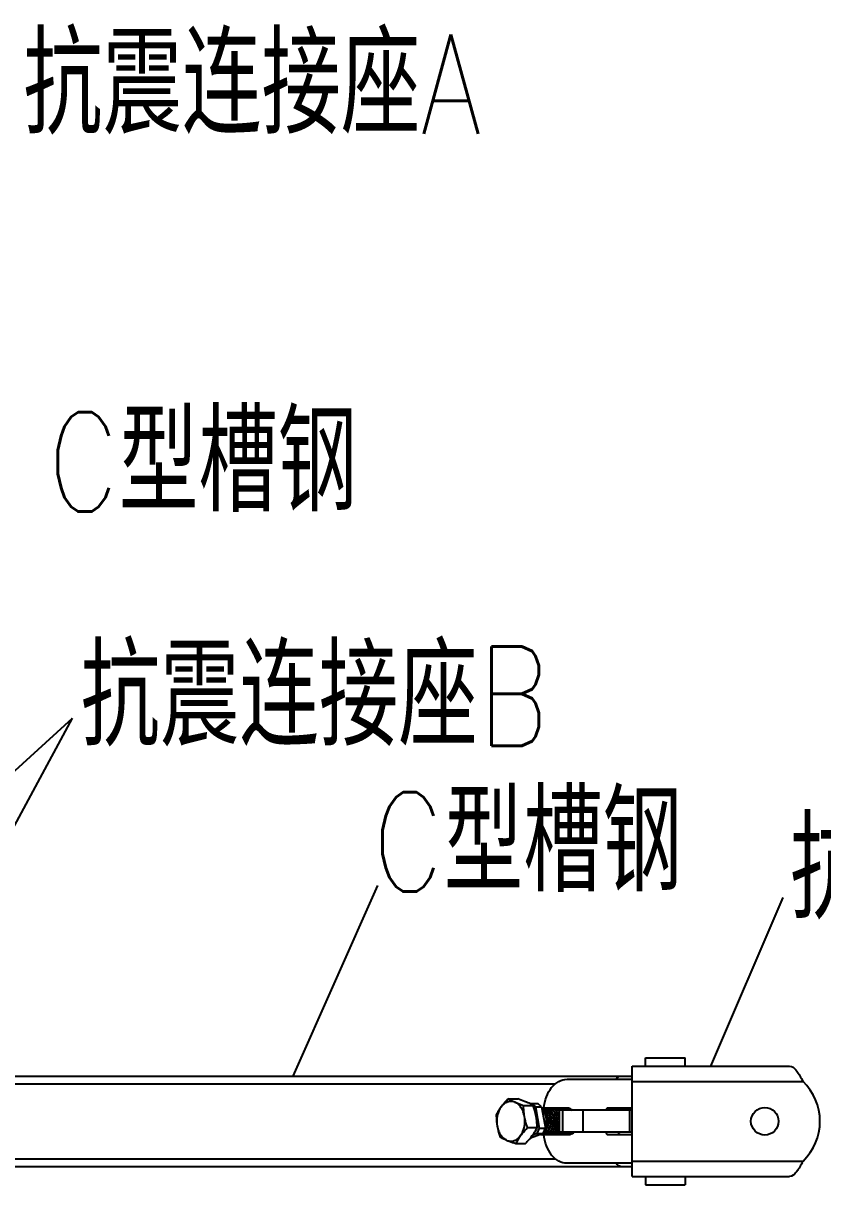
# Model space of a CAD drawing. Extents: x 1725261 to 1937680, y 860327 to 1571294.
# Drawn here: x 1829959 to 1833181, y 1227981 to 1232660 of the extents above; entities that cross this region are included whole.
import ezdxf

# ---------------------------------------------------------------- set-up
doc = ezdxf.new("R2010")
doc.units = 0
doc.header["$LTSCALE"] = 1000
doc.header["$MEASUREMENT"] = 0
doc.layers.add('W_DIM', color=4, linetype='Continuous')
doc.styles.get("Standard").update_dxf_attribs({"font": 'gbenor.shx', "bigfont": 'gbcbig.shx'})
doc.styles.add('wwp100', font='txt.shx', dxfattribs={"width": 0.7, "height": 400, "bigfont": 'hztxt.shx'})
doc.dimstyles.get("Standard").update_dxf_attribs({"dimtxt": 0.18, "dimasz": 0.18, "dimexe": 0.18, "dimexo": 0.0625, "dimgap": 0.09, "dimtad": 0, "dimtih": 1, "dimtoh": 1, "dimdec": 4, "dimzin": 0, "dimdsep": 46, "dimtxsty": 'Standard', "dimcen": 0.09, "dimadec": 0, "dimazin": 0, "dimtfac": 1, "dimtdec": 4, "dimtofl": 0, "dimtmove": 0, "dimatfit": 3, "dimfxl": 0, "dimtolj": 1, "dimtzin": 0, "dimarcsym": 0})

msp = doc.modelspace()

# ---------------------------------------------------------------- linework, layer by layer
at = {"linetype": 'Continuous'}
for p, q in [((1832413.3, 1228014.1), (1832413.3, 1228458.9)), ((1832413.3, 1228458.9), (1833047, 1228458.9)), ((1832466.7, 1228458.9), (1832466.7, 1228492.3)), ((1832626.8, 1228458.9), (1832626.8, 1228492.3)), ((1829461.9, 1228418.9), (1832413.3, 1228418.9)), ((1829593.9, 1228387.8), (1832103.2, 1228387.8)), ((1832150.4, 1228405.6), (1832413.3, 1228405.6)), ((1832413.3, 1228396.7), (1833101.5, 1228396.7)), ((1831912.3, 1228326.3), (1831951.3, 1228326.3)), ((1831975.1, 1228300.6), (1832014.1, 1228300.6)), ((1832002.9, 1228306.3), (1832007.4, 1228307.9)), ((1832007.4, 1228307.9), (1832022.7, 1228294.9)), ((1832007.4, 1228307.9), (1832032.6, 1228307.9)), ((1832022.7, 1228294.9), (1832037.8, 1228208.5)), ((1832022.7, 1228294.9), (1832047.8, 1228294.9)), ((1832047.8, 1228294.9), (1832032.6, 1228307.9)), ((1832047.8, 1228294.9), (1832062.9, 1228208.5)), ((1832118.5, 1228281), (1832118.5, 1228192)), ((1832413.3, 1228281), (1832118.5, 1228281)), ((1832131.5, 1228281), (1832131.5, 1228192)), ((1832213.8, 1228281), (1832213.8, 1228192)), ((1832413.3, 1228289.9), (1832313.9, 1228289.9)), ((1832402.5, 1228281), (1832402.5, 1228192)), ((1832084.6, 1228250.8), (1832075.4, 1228248.6)), ((1831990.8, 1228210.8), (1832029.8, 1228210.8)), ((1832053.7, 1228187), (1832002.8, 1228169.1)), ((1832028.6, 1228187), (1832012, 1228181.1)), ((1832037.8, 1228208.5), (1832028.6, 1228187)), ((1832028.6, 1228187), (1832053.7, 1228187)), ((1832037.8, 1228208.5), (1832062.9, 1228208.5)), ((1832053.7, 1228187), (1832062.9, 1228208.5)), ((1832413.3, 1228192), (1832118.5, 1228192)), ((1832313.9, 1228183.1), (1832413.3, 1228183.1)), ((1831943.7, 1228146.7), (1831982.7, 1228146.7)), ((1829593.9, 1228085.2), (1832103.2, 1228085.2)), ((1829461.9, 1228054.1), (1832413.3, 1228054.1)), ((1832413.3, 1228067.4), (1832150.4, 1228067.4)), ((1832413.3, 1228076.3), (1833101.5, 1228076.3)), ((1832413.3, 1228014.1), (1833047, 1228014.1)), ((1832466.7, 1228014.1), (1832466.7, 1227980.7)), ((1832626.8, 1228014.1), (1832626.8, 1227980.7))]:
    msp.add_line(p, q, dxfattribs=at)
for p, q in [((1832466.7, 1228492.3), (1832626.8, 1228492.3)), ((1832466.7, 1227980.7), (1832626.8, 1227980.7))]:
    msp.add_line(p, q)
msp.add_circle((1832947.1, 1228236.5), 55.6, dxfattribs=at)
for centre, radius, start, end in [((1832788.8, 1228230.4), 354.2, 27.9978, 29.2622), ((1832947.1, 1228236.5), 222.4, 313.9455, 46.0545), ((1832050.5, 1228265.6), 24.3, 86.7845, 94.2112), ((1832061.5, 1228265.3), 24.6, 90.0498, 101.0645), ((1832061.5, 1228265.6), 24.3, 86.7743, 90.0077), ((1832072.6, 1228265.3), 24.5, 90.0384, 101.0179), ((1832072.5, 1228265.6), 24.3, 86.7856, 89.9966), ((1832083.6, 1228265.3), 24.5, 90.049, 100.9954), ((1832083.5, 1228265.6), 24.3, 86.7801, 90.0075), ((1832094.6, 1228265.3), 24.6, 90.0437, 101.062), ((1832094.6, 1228265.6), 24.3, 86.7795, 90.0015), ((1832105.6, 1228265.3), 24.5, 90.0437, 101.0051), ((1832105.6, 1228265.6), 24.3, 86.7867, 90.0021), ((1832116.6, 1228265.3), 24.5, 90.0497, 101.0016), ((1832089.2, 1228254.2), 37.7, 42.2645, 48.752), ((1832116.6, 1228265.6), 24.3, 86.7769, 90.0081), ((1832086.7, 1228251.9), 41.1, 39.2284, 42.3075), ((1832127.6, 1228265.3), 24.6, 90.0405, 101.0531), ((1832100.9, 1228255), 36.6, 45.4702, 48.7951), ((1832127.6, 1228265.6), 24.3, 86.785, 89.9983), ((1832138.6, 1228265.3), 24.5, 90.049, 100.9977), ((1832112, 1228255), 36.6, 45.4659, 48.8093), ((1832138.6, 1228265.6), 24.3, 86.7894, 90.0075), ((1832149.6, 1228265.3), 24.6, 90.0526, 101.0446), ((1832123, 1228255), 36.6, 45.4871, 48.7938), ((1832149.6, 1228265.6), 24.3, 86.7735, 90.0108), ((1832134, 1228255), 36.6, 45.4665, 48.8015), ((1832017.6, 1228239.5), 58.5, 10.5055, 11.18), ((1832004.2, 1228239.3), 71.7, 7.4386, 9.2614), ((1832017, 1228239.4), 59.1, 8.9052, 10.5042), ((1832038.7, 1228239.4), 59.4, 9.0333, 9.9567), ((1832035, 1228238.9), 63.2, 352.211, 352.5185), ((1832050, 1228239.4), 59.1, 8.9818, 11.0323), ((1832044.9, 1228212.5), 29.4, 266.5315, 270.0065), ((1832044.9, 1228212.5), 29.4, 270.0081, 272.8567), ((1832044.9, 1228212.5), 29.4, 272.8574, 275.2194), ((1832056, 1228212.6), 29.5, 260.1078, 269.9722), ((1832044.4, 1228214.9), 31.8, 288.4202, 290.7394), ((1832046, 1228214.2), 31.1, 285.8298, 288.459), ((1832056, 1228212.4), 29.2, 269.9973, 272.6949), ((1832067, 1228212.6), 29.5, 260.0711, 269.9827), ((1832055.5, 1228214.7), 31.7, 288.4602, 290.6746), ((1832057, 1228214.2), 31.1, 285.9611, 288.4587), ((1832067, 1228212.4), 29.2, 270.008, 272.693), ((1832067, 1228212.4), 29.3, 272.6938, 275.2451), ((1832078.1, 1228212.6), 29.5, 260.1504, 269.9814), ((1832066.5, 1228214.7), 31.7, 288.4602, 290.6754), ((1832068, 1228214.2), 31.1, 285.9619, 288.4587), ((1832078, 1228212.4), 29.2, 270.0063, 272.6857), ((1832089.1, 1228212.6), 29.5, 260.395, 269.9755), ((1832077.5, 1228214.7), 31.7, 288.4602, 290.6741), ((1832079.1, 1228214.2), 31.1, 285.9641, 288.119), ((1832079, 1228214.4), 31.3, 288.117, 288.456), ((1832089, 1228212.4), 29.2, 270.0004, 272.6959), ((1832100.1, 1228212.6), 29.5, 260.0747, 269.9827), ((1832088.5, 1228214.7), 31.7, 288.4603, 290.6749), ((1832090.1, 1228214.2), 31.1, 285.9612, 288.4587), ((1832100.1, 1228212.4), 29.2, 270.008, 272.6878), ((1832100.1, 1228212.4), 29.3, 272.6886, 275.2518), ((1832111.1, 1228212.6), 29.5, 260.141, 269.976), ((1832099.5, 1228214.7), 31.7, 288.4602, 290.6747), ((1832101.1, 1228214.2), 31.1, 285.9616, 288.4587), ((1832111.1, 1228212.4), 29.2, 270.0011, 272.692), ((1832122.1, 1228212.6), 29.5, 260.0816, 269.9797), ((1832095, 1228222.3), 40.6, 307.6353, 311.5837), ((1832110.5, 1228214.7), 31.7, 288.4602, 290.6743), ((1832112.1, 1228214.2), 31.1, 285.9612, 288.4587), ((1832122.1, 1228212.4), 29.2, 270.005, 272.6978), ((1832122.1, 1228212.4), 29.3, 272.6985, 275.2581), ((1832133.1, 1228212.6), 29.5, 260.1633, 269.9862), ((1832121.5, 1228214.7), 31.7, 288.4603, 290.6751), ((1832123.1, 1228214.2), 31.1, 285.9624, 288.4588), ((1832105.5, 1228222.9), 41.3, 309.969, 311.5624), ((1832107.2, 1228222.5), 40.8, 308.3867, 311.6033), ((1832133.1, 1228212.4), 29.2, 270.011, 272.6839), ((1832144.1, 1228212.6), 29.5, 260.1241, 269.9724), ((1832132.5, 1228214.7), 31.7, 288.4602, 290.6742), ((1832134.1, 1228214.2), 31.1, 285.9615, 288.4587), ((1832144.1, 1228212.4), 29.2, 269.9975, 272.695), ((1832155.1, 1228212.6), 29.5, 260.0725, 269.9827), ((1832143.5, 1228214.7), 31.7, 288.4602, 290.6744), ((1832145.1, 1228214.2), 31.1, 285.9611, 288.4587), ((1832155.1, 1228212.4), 29.2, 270.008, 272.6973), ((1832155.1, 1228212.4), 29.3, 272.6981, 275.2477), ((1832154.6, 1228214.7), 31.7, 288.4603, 290.6754), ((1832156.1, 1228214.2), 31.1, 285.9619, 288.4588), ((1832149.3, 1228223.2), 41.7, 311.2696, 311.5925), ((1832151, 1228222.8), 41.2, 309.7045, 311.528), ((1832788.8, 1228242.6), 354.2, 330.7378, 332.0022)]:
    msp.add_arc(centre, radius, start, end, dxfattribs=at)
for points, knots in [([(1833047, 1228458.9), (1833057, 1228458.9), (1833072, 1228445.3), (1833085.7, 1228424.6), (1833093.6, 1228410.8), (1833097.7, 1228403.5)], [0, 0, 0, 0, 0.388881, 0.673899, 1, 1, 1, 1]), ([(1832349.4, 1228405.6), (1832351.2, 1228409.4), (1832356, 1228415.9), (1832363.8, 1228418.9), (1832367.4, 1228418.9)], [0, 0, 0, 0, 0.538137, 1, 1, 1, 1]), ([(1832056.8, 1228289.3), (1832058.2, 1228304.8), (1832064.7, 1228334.4), (1832085.2, 1228372.5), (1832114.5, 1228398.9), (1832138.9, 1228405.6), (1832150.4, 1228405.6)], [0, 0, 0, 0, 0.288185, 0.553327, 0.788006, 1, 1, 1, 1]), ([(1831884.6, 1228294.2), (1831886.6, 1228297), (1831895.3, 1228308.1), (1831904.8, 1228318.6), (1831912.3, 1228326.3)], [0, 0, 0, 0, 0.240981, 1, 1, 1, 1]), ([(1831939.6, 1228313.4), (1831935, 1228315.3), (1831925, 1228317.5), (1831909.7, 1228315), (1831895.6, 1228307), (1831888, 1228298.8), (1831884.6, 1228294.2)], [0, 0, 0, 0, 0.238229, 0.47528, 0.726056, 1, 1, 1, 1]), ([(1831939.6, 1228313.4), (1831937, 1228314.5), (1831927.8, 1228318.4), (1831918.7, 1228322.8), (1831912.3, 1228326.3)], [0, 0, 0, 0, 0.275005, 1, 1, 1, 1]), ([(1831978.8, 1228255.7), (1831977.7, 1228262.4), (1831974.2, 1228275), (1831965.6, 1228292), (1831954.1, 1228305.3), (1831944.5, 1228311.4), (1831939.6, 1228313.4)], [0, 0, 0, 0, 0.27851, 0.540172, 0.780428, 1, 1, 1, 1]), ([(1831939.6, 1228313.4), (1831942.3, 1228312.3), (1831954, 1228307.7), (1831965.9, 1228303.6), (1831975.1, 1228300.6)], [0, 0, 0, 0, 0.233658, 1, 1, 1, 1]), ([(1831986.8, 1228313.4), (1831984, 1228314.5), (1831972.3, 1228319.2), (1831960.4, 1228323.3), (1831951.3, 1228326.3)], [0, 0, 0, 0, 0.233658, 1, 1, 1, 1]), ([(1832014.1, 1228300.6), (1832012.1, 1228301.7), (1832003.2, 1228306.4), (1831994, 1228310.5), (1831986.8, 1228313.4)], [0, 0, 0, 0, 0.226572, 1, 1, 1, 1]), ([(1831884.6, 1228294.2), (1831882.7, 1228291.6), (1831875.5, 1228281.3), (1831869.2, 1228270.4), (1831865.1, 1228262.2)], [0, 0, 0, 0, 0.263099, 1, 1, 1, 1]), ([(1831884.6, 1228294.2), (1831880.9, 1228289.2), (1831868, 1228265.8), (1831865.4, 1228237.3), (1831868.9, 1228217.3)], [0, 0, 0, 0, 0.235366, 1, 1, 1, 1]), ([(1831978.8, 1228255.7), (1831978.2, 1228259.5), (1831975.9, 1228274.3), (1831975.1, 1228289.4), (1831975.1, 1228300.6)], [0, 0, 0, 0, 0.254083, 1, 1, 1, 1]), ([(1832026, 1228255.7), (1832025.4, 1228259.5), (1832022.3, 1228274.7), (1832017.9, 1228289.6), (1832014.1, 1228300.6)], [0, 0, 0, 0, 0.248499, 1, 1, 1, 1]), ([(1832049, 1228288.5), (1832049.9, 1228288.2), (1832053.5, 1228286.7), (1832056.8, 1228284.5), (1832059, 1228282.6)], [0, 0, 0, 0, 0.241445, 1, 1, 1, 1]), ([(1832057.4, 1228195.1), (1832063.4, 1228201.6), (1832070, 1228214.2), (1832073.4, 1228232.4), (1832073.4, 1228246.7), (1832070.8, 1228260.3), (1832064.4, 1228275.3), (1832055.8, 1228284.5), (1832049.1, 1228287.6)], [0, 0, 0, 0, 0.255096, 0.39268, 0.530602, 0.663916, 0.788307, 1, 1, 1, 1]), ([(1832050.3, 1228281.3), (1832058.3, 1228273.5), (1832065.7, 1228256.1), (1832066.7, 1228232.4), (1832064.1, 1228219.9), (1832062, 1228214)], [0, 0, 0, 0, 0.470214, 0.736055, 1, 1, 1, 1]), ([(1832051.9, 1228289.9), (1832055.1, 1228289.9), (1832061.8, 1228288.5), (1832067.4, 1228284.8), (1832070, 1228282.6)], [0, 0, 0, 0, 0.482589, 1, 1, 1, 1]), ([(1832084.6, 1228250.8), (1832083.7, 1228256.1), (1832081, 1228265.9), (1832073.7, 1228278.4), (1832063.8, 1228287.1), (1832055.7, 1228289.6), (1832051.9, 1228289.8)], [0, 0, 0, 0, 0.290521, 0.554658, 0.788516, 1, 1, 1, 1]), ([(1832059, 1228282.6), (1832061.1, 1228280.8), (1832069.2, 1228271.9), (1832073.5, 1228260), (1832075, 1228250.8)], [0, 0, 0, 0, 0.227377, 1, 1, 1, 1]), ([(1832062.9, 1228289.9), (1832066.1, 1228289.9), (1832072.8, 1228288.5), (1832078.5, 1228284.8), (1832081, 1228282.6)], [0, 0, 0, 0, 0.482586, 1, 1, 1, 1]), ([(1832066.7, 1228185.1), (1832071.3, 1228186.9), (1832080.4, 1228193), (1832090.1, 1228206.9), (1832095.9, 1228224), (1832097.2, 1228242.6), (1832094.2, 1228260.5), (1832087, 1228275.6), (1832076.4, 1228286.4), (1832067.2, 1228289.6), (1832062.9, 1228289.8)], [0, 0, 0, 0, 0.11422, 0.241557, 0.38018, 0.523371, 0.662464, 0.789655, 0.901082, 1, 1, 1, 1]), ([(1832081, 1228282.6), (1832087.8, 1228276.7), (1832094.9, 1228263.5), (1832098.3, 1228244.5), (1832097.8, 1228228.9), (1832094.2, 1228213.8), (1832087.6, 1228200.6), (1832078.5, 1228190.4), (1832070.8, 1228186), (1832066.9, 1228184.7)], [0, 0, 0, 0, 0.234995, 0.369193, 0.507415, 0.643708, 0.772808, 0.891506, 1, 1, 1, 1]), ([(1832070, 1228282.6), (1832072.1, 1228280.8), (1832080.1, 1228272), (1832084.4, 1228260.2), (1832085.9, 1228251.1)], [0, 0, 0, 0, 0.22749, 1, 1, 1, 1]), ([(1832073.9, 1228289.9), (1832077.1, 1228289.9), (1832083.8, 1228288.5), (1832089.5, 1228284.8), (1832092.1, 1228282.6)], [0, 0, 0, 0, 0.482586, 1, 1, 1, 1]), ([(1832077.7, 1228185.1), (1832082.3, 1228186.9), (1832091.4, 1228193), (1832101.1, 1228206.9), (1832106.9, 1228224), (1832108.2, 1228242.6), (1832105.2, 1228260.5), (1832098, 1228275.6), (1832087.4, 1228286.4), (1832078.2, 1228289.6), (1832073.9, 1228289.8)], [0, 0, 0, 0, 0.114222, 0.241564, 0.380183, 0.523375, 0.662466, 0.789658, 0.901085, 1, 1, 1, 1]), ([(1832092.1, 1228282.6), (1832098.8, 1228276.7), (1832105.9, 1228263.5), (1832109.3, 1228244.5), (1832108.8, 1228228.9), (1832105.2, 1228213.8), (1832098.6, 1228200.6), (1832089.5, 1228190.4), (1832081.8, 1228186), (1832077.9, 1228184.7)], [0, 0, 0, 0, 0.235001, 0.369196, 0.507414, 0.643709, 0.772807, 0.891505, 1, 1, 1, 1]), ([(1832084.9, 1228289.9), (1832088.1, 1228289.9), (1832094.8, 1228288.5), (1832100.5, 1228284.8), (1832103.1, 1228282.6)], [0, 0, 0, 0, 0.482588, 1, 1, 1, 1]), ([(1832118.5, 1228241.4), (1832118.3, 1228247.6), (1832116.5, 1228259.6), (1832109.3, 1228275.2), (1832098.6, 1228286.3), (1832089.3, 1228289.6), (1832084.9, 1228289.8)], [0, 0, 0, 0, 0.291873, 0.559175, 0.79302, 1, 1, 1, 1]), ([(1832095.9, 1228289.9), (1832099.1, 1228289.9), (1832105.8, 1228288.5), (1832111.5, 1228284.8), (1832114.1, 1228282.6)], [0, 0, 0, 0, 0.482585, 1, 1, 1, 1]), ([(1832118.6, 1228276.1), (1832115.7, 1228280), (1832109.2, 1228286.6), (1832100.2, 1228289.6), (1832095.9, 1228289.8)], [0, 0, 0, 0, 0.52908, 1, 1, 1, 1]), ([(1832103.1, 1228282.6), (1832105, 1228280.9), (1832112.7, 1228272.6), (1832116.9, 1228261.5), (1832118.6, 1228253)], [0, 0, 0, 0, 0.228177, 1, 1, 1, 1]), ([(1832106.9, 1228289.9), (1832110.1, 1228289.9), (1832116.8, 1228288.5), (1832122.5, 1228284.8), (1832125.1, 1228282.6)], [0, 0, 0, 0, 0.482586, 1, 1, 1, 1]), ([(1832125.3, 1228281.1), (1832122.7, 1228283.6), (1832117.1, 1228287.8), (1832110.2, 1228289.7), (1832106.9, 1228289.8)], [0, 0, 0, 0, 0.520001, 1, 1, 1, 1]), ([(1832117.9, 1228289.9), (1832121.1, 1228289.9), (1832127.8, 1228288.5), (1832133.5, 1228284.8), (1832136.1, 1228282.6)], [0, 0, 0, 0, 0.482587, 1, 1, 1, 1]), ([(1832136.3, 1228281.1), (1832133.7, 1228283.6), (1832128.1, 1228287.8), (1832121.2, 1228289.7), (1832117.9, 1228289.8)], [0, 0, 0, 0, 0.520002, 1, 1, 1, 1]), ([(1832147.3, 1228281.1), (1832144.7, 1228283.6), (1832139.1, 1228287.8), (1832132.2, 1228289.7), (1832128.9, 1228289.8)], [0, 0, 0, 0, 0.52002, 1, 1, 1, 1]), ([(1832129, 1228289.9), (1832132.2, 1228289.9), (1832138.8, 1228288.5), (1832144.5, 1228284.8), (1832147.1, 1228282.6)], [0, 0, 0, 0, 0.482583, 1, 1, 1, 1]), ([(1832140, 1228289.9), (1832143.2, 1228289.9), (1832149.8, 1228288.5), (1832155.5, 1228284.8), (1832158.1, 1228282.6)], [0, 0, 0, 0, 0.482588, 1, 1, 1, 1]), ([(1832158.3, 1228281.1), (1832155.7, 1228283.6), (1832150.1, 1228287.8), (1832143.3, 1228289.7), (1832140, 1228289.8)], [0, 0, 0, 0, 0.519993, 1, 1, 1, 1]), ([(1832151, 1228289.9), (1832154.5, 1228289.9), (1832161.9, 1228288.2), (1832168, 1228283.8), (1832170.7, 1228281.1)], [0, 0, 0, 0, 0.479607, 1, 1, 1, 1]), ([(1832169.3, 1228281.1), (1832166.8, 1228283.6), (1832161.1, 1228287.8), (1832154.3, 1228289.7), (1832151, 1228289.8)], [0, 0, 0, 0, 0.520009, 1, 1, 1, 1]), ([(1832313.9, 1228289.9), (1832312.2, 1228289.9), (1832308.5, 1228287.2), (1832307.7, 1228283.2), (1832307.7, 1228281)], [0, 0, 0, 0, 0.440239, 1, 1, 1, 1]), ([(1832358, 1228281), (1832358, 1228283.2), (1832358.8, 1228287.2), (1832362.6, 1228289.9), (1832364.3, 1228289.9)], [0, 0, 0, 0, 0.559761, 1, 1, 1, 1]), ([(1831865.1, 1228262.2), (1831865.2, 1228258.5), (1831865.5, 1228243.4), (1831867, 1228228.4), (1831868.9, 1228217.3)], [0, 0, 0, 0, 0.246121, 1, 1, 1, 1]), ([(1831963.1, 1228178.8), (1831966.8, 1228183.8), (1831979.8, 1228207.2), (1831982.3, 1228235.7), (1831978.8, 1228255.7)], [0, 0, 0, 0, 0.235366, 1, 1, 1, 1]), ([(1831990.8, 1228210.8), (1831989.5, 1228214.5), (1831984.7, 1228229.2), (1831980.8, 1228244.3), (1831978.8, 1228255.7)], [0, 0, 0, 0, 0.251163, 1, 1, 1, 1]), ([(1832029.8, 1228210.8), (1832029.8, 1228214.5), (1832029.5, 1228229.6), (1832028, 1228244.6), (1832026, 1228255.7)], [0, 0, 0, 0, 0.246121, 1, 1, 1, 1]), ([(1832075.3, 1228248.6), (1832076.7, 1228237.6), (1832074.9, 1228215.8), (1832063.2, 1228196.6), (1832055.4, 1228190.4)], [0, 0, 0, 0, 0.526254, 1, 1, 1, 1]), ([(1832055.6, 1228185.1), (1832060.9, 1228187.1), (1832070.9, 1228194.3), (1832080.9, 1228210.4), (1832086, 1228230.1), (1832085.7, 1228244), (1832084.6, 1228250.8)], [0, 0, 0, 0, 0.217951, 0.46337, 0.729831, 1, 1, 1, 1]), ([(1832085.9, 1228251.1), (1832087.1, 1228244.2), (1832087.4, 1228229.9), (1832082.1, 1228209.9), (1832071.6, 1228193.5), (1832061.2, 1228186.5), (1832055.9, 1228184.7)], [0, 0, 0, 0, 0.271171, 0.538307, 0.783282, 1, 1, 1, 1]), ([(1832060.8, 1228265.9), (1832062.8, 1228262.1), (1832069.1, 1228245), (1832067.6, 1228225.4), (1832062.3, 1228212.7)], [0, 0, 0, 0, 0.239303, 1, 1, 1, 1]), ([(1832075.4, 1228248.6), (1832075.7, 1228246.6), (1832076.5, 1228238.7), (1832075.9, 1228230.6), (1832074.5, 1228224.7)], [0, 0, 0, 0, 0.247915, 1, 1, 1, 1]), ([(1832085.8, 1228252), (1832086.2, 1228249.8), (1832087.7, 1228240.6), (1832087, 1228231.1), (1832085.4, 1228224.3)], [0, 0, 0, 0, 0.246468, 1, 1, 1, 1]), ([(1832088.7, 1228185.1), (1832093.1, 1228186.7), (1832101.6, 1228192.3), (1832111, 1228205), (1832117.1, 1228220.8), (1832118.5, 1228232.3), (1832118.6, 1228238.2)], [0, 0, 0, 0, 0.218898, 0.461373, 0.725247, 1, 1, 1, 1]), ([(1832118.6, 1228224.8), (1832117.7, 1228220.1), (1832115, 1228211.1), (1832108.4, 1228199.1), (1832099.7, 1228189.9), (1832092.5, 1228185.9), (1832088.9, 1228184.7)], [0, 0, 0, 0, 0.276521, 0.537648, 0.778453, 1, 1, 1, 1]), ([(1832097.4, 1228248.7), (1832097.6, 1228247.2), (1832098.3, 1228241.3), (1832098.2, 1228235.2), (1832097.6, 1228230.7)], [0, 0, 0, 0, 0.247252, 1, 1, 1, 1]), ([(1832108.4, 1228248.7), (1832108.7, 1228246.8), (1832109.6, 1228239), (1832109, 1228231.2), (1832107.7, 1228225.5)], [0, 0, 0, 0, 0.247797, 1, 1, 1, 1]), ([(1831868.9, 1228217.3), (1831869.6, 1228213.5), (1831872.6, 1228198.3), (1831877, 1228183.4), (1831880.8, 1228172.4)], [0, 0, 0, 0, 0.248499, 1, 1, 1, 1]), ([(1831868.9, 1228217.3), (1831870.1, 1228210.6), (1831873.5, 1228197.9), (1831882.2, 1228181), (1831893.7, 1228167.7), (1831903.2, 1228161.6), (1831908.2, 1228159.6)], [0, 0, 0, 0, 0.27851, 0.540172, 0.780428, 1, 1, 1, 1]), ([(1831908.2, 1228159.6), (1831912.8, 1228157.7), (1831922.7, 1228155.5), (1831938.1, 1228158), (1831952.1, 1228166), (1831959.7, 1228174.2), (1831963.1, 1228178.8)], [0, 0, 0, 0, 0.238229, 0.47528, 0.726056, 1, 1, 1, 1]), ([(1831963.1, 1228178.8), (1831961.2, 1228176.1), (1831954, 1228165.9), (1831947.8, 1228155), (1831943.7, 1228146.7)], [0, 0, 0, 0, 0.263099, 1, 1, 1, 1]), ([(1831963.1, 1228178.8), (1831965.1, 1228181.5), (1831973.8, 1228192.7), (1831983.3, 1228203.2), (1831990.8, 1228210.8)], [0, 0, 0, 0, 0.240981, 1, 1, 1, 1]), ([(1831982.7, 1228146.7), (1831985.2, 1228149.3), (1831994.9, 1228159.6), (1832004.1, 1228170.3), (1832010.3, 1228178.8)], [0, 0, 0, 0, 0.257895, 1, 1, 1, 1]), ([(1832010.3, 1228178.8), (1832012.3, 1228181.4), (1832019.5, 1228191.7), (1832025.7, 1228202.6), (1832029.8, 1228210.8)], [0, 0, 0, 0, 0.263099, 1, 1, 1, 1]), ([(1832150.4, 1228067.4), (1832138.9, 1228067.4), (1832114.6, 1228074.1), (1832085.3, 1228100.3), (1832064.8, 1228138.2), (1832058.3, 1228167.7), (1832056.8, 1228183.1)], [0, 0, 0, 0, 0.212085, 0.446759, 0.711828, 1, 1, 1, 1]), ([(1832099.7, 1228185.1), (1832103.4, 1228186.5), (1832110.6, 1228190.9), (1832116.2, 1228197.2), (1832118.6, 1228200.8)], [0, 0, 0, 0, 0.478395, 1, 1, 1, 1]), ([(1832118.5, 1228198.8), (1832116.1, 1228195.5), (1832110.5, 1228189.7), (1832103.5, 1228185.9), (1832099.9, 1228184.7)], [0, 0, 0, 0, 0.520421, 1, 1, 1, 1]), ([(1832110.7, 1228185.1), (1832111.5, 1228185.4), (1832114.7, 1228186.7), (1832117.7, 1228188.6), (1832119.8, 1228190.2)], [0, 0, 0, 0, 0.244171, 1, 1, 1, 1]), ([(1832123.3, 1228192), (1832122.4, 1228191.2), (1832118.6, 1228188.1), (1832114.3, 1228185.8), (1832110.9, 1228184.7)], [0, 0, 0, 0, 0.259878, 1, 1, 1, 1]), ([(1832121.7, 1228185.1), (1832122.6, 1228185.4), (1832126.3, 1228187), (1832129.7, 1228189.3), (1832132.1, 1228191.2)], [0, 0, 0, 0, 0.243219, 1, 1, 1, 1]), ([(1832132.6, 1228190.5), (1832131.7, 1228189.9), (1832128.5, 1228187.5), (1832124.8, 1228185.6), (1832121.9, 1228184.7)], [0, 0, 0, 0, 0.258068, 1, 1, 1, 1]), ([(1832132.7, 1228185.1), (1832133.7, 1228185.5), (1832137.8, 1228187.2), (1832141.5, 1228189.8), (1832144, 1228192)], [0, 0, 0, 0, 0.242544, 1, 1, 1, 1]), ([(1832145.3, 1228192), (1832144.4, 1228191.1), (1832140.6, 1228188.1), (1832136.3, 1228185.8), (1832132.9, 1228184.7)], [0, 0, 0, 0, 0.259876, 1, 1, 1, 1]), ([(1832143.7, 1228185.1), (1832144.7, 1228185.5), (1832148.8, 1228187.2), (1832152.4, 1228189.8), (1832154.9, 1228192)], [0, 0, 0, 0, 0.242552, 1, 1, 1, 1]), ([(1832156.3, 1228192), (1832155.4, 1228191.2), (1832151.7, 1228188.1), (1832147.3, 1228185.8), (1832143.9, 1228184.7)], [0, 0, 0, 0, 0.25988, 1, 1, 1, 1]), ([(1832154.7, 1228185.1), (1832155.7, 1228185.5), (1832159.8, 1228187.2), (1832163.5, 1228189.8), (1832166, 1228192)], [0, 0, 0, 0, 0.242549, 1, 1, 1, 1]), ([(1832167.3, 1228192), (1832166.4, 1228191.1), (1832162.6, 1228188.1), (1832158.3, 1228185.8), (1832155, 1228184.7)], [0, 0, 0, 0, 0.25985, 1, 1, 1, 1]), ([(1832165.8, 1228185.1), (1832166.7, 1228185.5), (1832170.7, 1228187.2), (1832174.3, 1228189.7), (1832176.8, 1228191.8)], [0, 0, 0, 0, 0.242679, 1, 1, 1, 1]), ([(1832177.3, 1228191.1), (1832176.5, 1228190.4), (1832173, 1228187.7), (1832169, 1228185.7), (1832166, 1228184.7)], [0, 0, 0, 0, 0.25881, 1, 1, 1, 1]), ([(1832307.7, 1228192), (1832307.7, 1228189.8), (1832308.5, 1228185.8), (1832312.2, 1228183.1), (1832313.9, 1228183.1)], [0, 0, 0, 0, 0.559761, 1, 1, 1, 1]), ([(1832364.3, 1228183.1), (1832362.6, 1228183.1), (1832358.8, 1228185.8), (1832358, 1228189.8), (1832358, 1228192)], [0, 0, 0, 0, 0.440239, 1, 1, 1, 1]), ([(1831908.2, 1228159.6), (1831905.6, 1228160.6), (1831896.3, 1228164.5), (1831887.3, 1228168.9), (1831880.8, 1228172.4)], [0, 0, 0, 0, 0.275005, 1, 1, 1, 1]), ([(1831908.2, 1228159.6), (1831910.9, 1228158.5), (1831922.6, 1228153.8), (1831934.5, 1228149.7), (1831943.7, 1228146.7)], [0, 0, 0, 0, 0.233658, 1, 1, 1, 1]), ([(1832367.4, 1228054.1), (1832363.8, 1228054.1), (1832356, 1228057.1), (1832351.2, 1228063.6), (1832349.4, 1228067.4)], [0, 0, 0, 0, 0.461863, 1, 1, 1, 1]), ([(1833097.7, 1228069.5), (1833093.6, 1228062.2), (1833085.7, 1228048.4), (1833072, 1228027.7), (1833057, 1228014.1), (1833047, 1228014.1)], [0, 0, 0, 0, 0.326101, 0.611119, 1, 1, 1, 1])]:
    msp.add_open_spline(points, degree=3, knots=knots, dxfattribs=at)
for points in [[(1832054.5, 1228184.3), (1832051.9, 1228183.5), (1832049.1, 1228183.1), (1832046.4, 1228183.1)], [(1832047.6, 1228183.2), (1832049.9, 1228183.4), (1832052.2, 1228183.9), (1832054.4, 1228184.7)], [(1832057.4, 1228183.1), (1832060.1, 1228183.3), (1832062.9, 1228183.8), (1832065.5, 1228184.7)], [(1832065.6, 1228184.3), (1832062.9, 1228183.5), (1832060.2, 1228183.1), (1832057.4, 1228183.1)], [(1832076.6, 1228184.3), (1832073.9, 1228183.5), (1832071.2, 1228183.1), (1832068.4, 1228183.1)], [(1832069.7, 1228183.2), (1832072, 1228183.4), (1832074.3, 1228183.9), (1832076.5, 1228184.7)], [(1832079.4, 1228183.1), (1832082.2, 1228183.3), (1832084.9, 1228183.8), (1832087.5, 1228184.7)], [(1832087.6, 1228184.3), (1832085, 1228183.5), (1832082.2, 1228183.1), (1832079.4, 1228183.1)], [(1832090.4, 1228183.1), (1832093.2, 1228183.3), (1832095.9, 1228183.8), (1832098.5, 1228184.7)], [(1832098.6, 1228184.3), (1832096, 1228183.5), (1832093.2, 1228183.1), (1832090.4, 1228183.1)], [(1832109.6, 1228184.3), (1832107, 1228183.5), (1832104.2, 1228183.1), (1832101.4, 1228183.1)], [(1832102.7, 1228183.2), (1832105, 1228183.4), (1832107.3, 1228183.9), (1832109.5, 1228184.7)], [(1832112.4, 1228183.1), (1832115.2, 1228183.3), (1832117.9, 1228183.8), (1832120.6, 1228184.7)], [(1832120.6, 1228184.3), (1832118, 1228183.5), (1832115.2, 1228183.1), (1832112.4, 1228183.1)], [(1832131.6, 1228184.3), (1832129, 1228183.5), (1832126.2, 1228183.1), (1832123.5, 1228183.1)], [(1832124.8, 1228183.2), (1832127.1, 1228183.4), (1832129.4, 1228183.9), (1832131.6, 1228184.7)], [(1832134.5, 1228183.1), (1832137.2, 1228183.3), (1832140, 1228183.8), (1832142.6, 1228184.7)], [(1832142.7, 1228184.3), (1832140, 1228183.5), (1832137.2, 1228183.1), (1832134.5, 1228183.1)], [(1832145.5, 1228183.1), (1832148.2, 1228183.3), (1832151, 1228183.8), (1832153.6, 1228184.7)], [(1832153.7, 1228184.3), (1832151, 1228183.5), (1832148.2, 1228183.1), (1832145.5, 1228183.1)], [(1832164.7, 1228184.3), (1832162, 1228183.5), (1832159.2, 1228183.1), (1832156.5, 1228183.1)], [(1832157.8, 1228183.2), (1832160.1, 1228183.4), (1832162.4, 1228183.9), (1832164.6, 1228184.7)]]:
    msp.add_open_spline(points, degree=3, dxfattribs=at)

# ---------------------------------------------------------------- texts
at = {"layer": 'W_DIM', "color": 7, "style": 'wwp100', "width": 0.8}
for s, p in [('抗震连接座A', (1829958.8, 1232214.4)), ('C型槽钢', (1830056.6, 1230693)), ('抗震连接座B', (1830190.3, 1229749)), ('C型槽钢', (1831365.8, 1229161.8)), ('抗震连接座A', (1833048.5, 1229052.9))]:
    msp.add_text(s, height=400, dxfattribs=at).set_placement(p)

# ---------------------------------------------------------------- leaders
at = {"layer": 'W_DIM', "color": 7}
for points in [[(1829062.2, 1228865.4), (1830158, 1229860.6)], [(1829409.8, 1228476.7), (1830158, 1229860.6)], [(1831047.2, 1228418.9), (1831387.6, 1229186.8)], [(1832730.1, 1228458.9), (1833021.5, 1229138.4)]]:
    msp.add_leader(points, dimstyle='Standard', override={"dimgap": 20}, dxfattribs=at)

doc.saveas('drawing.dxf')
